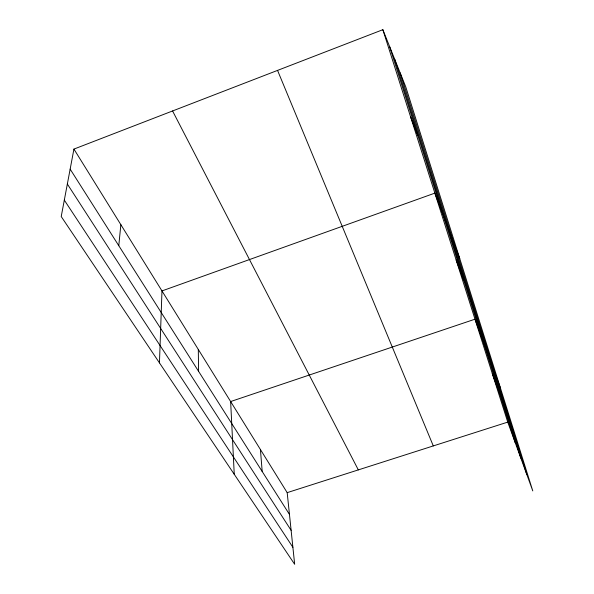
<?xml version="1.0" encoding="UTF-8"?>
<svg xmlns="http://www.w3.org/2000/svg" width="594" height="594" viewBox="0 0 594 594"><rect width="100%" height="100%" fill="white"/><g stroke="black" fill="none" stroke-linecap="round" stroke-linejoin="round"><path stroke-width="0.89" d="M159.459 362.882L161.976 290.926L434.867 193.124L459.771 258.665M118.778 245.701L120.857 224.681M73.931 149.087L61.219 216.535L294.669 564.3L287.184 492.641L73.931 149.087L382.855 29.7L405.769 86.873L532.781 490.911L507.744 422.111L382.855 29.7M287.184 492.641L507.744 422.111M64.315 200.119L292.894 547.289M67.345 184.021L291.119 530.338M70.151 169.134L289.464 514.434M172.572 110.967L358.323 469.891M277.547 70.396L433.293 445.916M410.654 117.048L417.849 135.595M456.14 259.979L463.728 280.257M500.341 387.719L474.985 319.193L230.635 401.544L234.251 474.294M492.27 373.515L499.918 394.364M389.634 46.622L515.34 442.998M400.163 72.899L526.826 474.547M394.691 59.229L520.901 458.264M260.424 449.532L262.184 471.48M198.307 349.458L198.582 371.347"/></g></svg>
